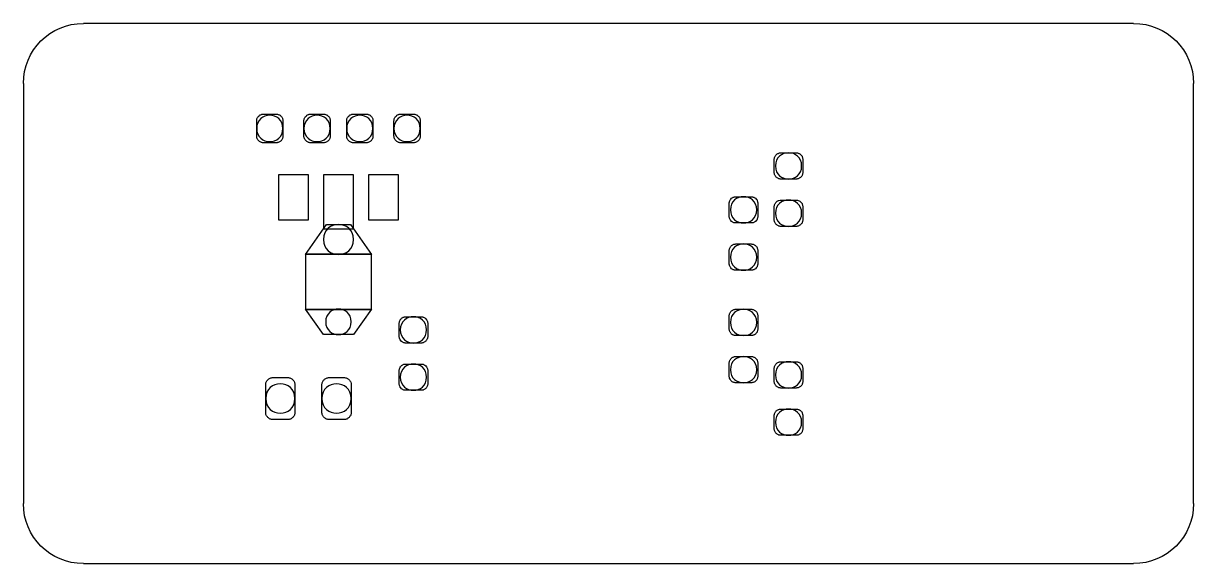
# Model space of a CAD drawing. Extents: x 5 to 105, y 5 to 103.
# Drawn here: x 66.05 to 105.05, y 4.96 to 22.96 of the extents above; entities that cross this region are included whole.
import ezdxf

# ---------------------------------------------------------------- set-up
doc = ezdxf.new("R2010")
doc.units = 0
doc.layers.get('0').update_dxf_attribs({"linetype": 'CONTINUOUS'})

msp = doc.modelspace()

# ---------------------------------------------------------------- linework, layer by layer
at = {"color": 5}
for points in [[(103.055209, 22.95537), (68.054416, 22.95537)], [(66.054877, 20.954459), (66.054877, 6.95496)], [(105.054748, 6.95496), (105.054748, 20.954459)], [(68.054416, 4.955425), (103.055209, 4.955425)]]:
    msp.add_lwpolyline(points, dxfattribs=at)
at = {"color": 7}
for points in [[(74.507769, 19.929188), (74.52844, 19.926432), (74.54911, 19.92092), (74.569781, 19.912652), (74.589073, 19.904384), (74.608366, 19.893359), (74.624902, 19.880957), (74.641439, 19.865799), (74.655219, 19.85064), (74.667622, 19.832726), (74.678646, 19.814811), (74.688292, 19.795519), (74.695182, 19.774848), (74.700694, 19.754178), (74.703451, 19.732129), (74.704829, 19.711458), (74.704829, 19.198828), (74.703451, 19.17678), (74.700694, 19.156109), (74.695182, 19.135438), (74.688292, 19.114768), (74.678646, 19.095475), (74.667622, 19.077561), (74.655219, 19.059646), (74.641439, 19.044488), (74.624902, 19.029329), (74.608366, 19.016927), (74.589073, 19.005903), (74.569781, 18.996256), (74.54911, 18.989366), (74.52844, 18.983854), (74.507769, 18.981098), (74.48572, 18.97972), (74.048882, 18.97972), (74.026834, 18.981098), (74.006163, 18.983854), (73.985493, 18.989366), (73.964822, 18.996256), (73.94553, 19.005903), (73.927615, 19.016927), (73.909701, 19.029329), (73.879384, 19.059646), (73.866981, 19.077561), (73.855957, 19.095475), (73.846311, 19.114768), (73.839421, 19.135438), (73.833909, 19.156109), (73.831152, 19.17678), (73.829774, 19.198828), (73.829774, 19.711458), (73.831152, 19.732129), (73.833909, 19.754178), (73.839421, 19.774848), (73.846311, 19.795519), (73.855957, 19.814811), (73.866981, 19.832726), (73.879384, 19.85064), (73.909701, 19.880957), (73.927615, 19.893359), (73.94553, 19.904384), (73.964822, 19.912652), (73.985493, 19.92092), (74.006163, 19.926432), (74.026834, 19.929188), (74.048882, 19.930566), (74.48572, 19.930566)], [(76.082867, 19.929188), (76.103538, 19.926432), (76.124208, 19.92092), (76.144878, 19.912652), (76.164171, 19.904384), (76.182086, 19.893359), (76.2, 19.880957), (76.216536, 19.865799), (76.230317, 19.85064), (76.242719, 19.832726), (76.253744, 19.814811), (76.26339, 19.795519), (76.27028, 19.774848), (76.275792, 19.754178), (76.278548, 19.732129), (76.279926, 19.711458), (76.279926, 19.198828), (76.278548, 19.17678), (76.275792, 19.156109), (76.27028, 19.135438), (76.26339, 19.114768), (76.253744, 19.095475), (76.242719, 19.077561), (76.230317, 19.059646), (76.216536, 19.044488), (76.2, 19.029329), (76.182086, 19.016927), (76.164171, 19.005903), (76.144878, 18.996256), (76.124208, 18.989366), (76.103538, 18.983854), (76.082867, 18.981098), (76.060818, 18.97972), (75.62398, 18.97972), (75.601932, 18.981098), (75.581261, 18.983854), (75.56059, 18.989366), (75.53992, 18.996256), (75.520627, 19.005903), (75.502713, 19.016927), (75.484798, 19.029329), (75.454481, 19.059646), (75.442079, 19.077561), (75.431055, 19.095475), (75.421409, 19.114768), (75.414518, 19.135438), (75.409006, 19.156109), (75.40625, 19.17678), (75.404872, 19.198828), (75.404872, 19.711458), (75.40625, 19.732129), (75.409006, 19.754178), (75.414518, 19.774848), (75.421409, 19.795519), (75.431055, 19.814811), (75.442079, 19.832726), (75.454481, 19.85064), (75.484798, 19.880957), (75.502713, 19.893359), (75.520627, 19.904384), (75.53992, 19.912652), (75.56059, 19.92092), (75.581261, 19.926432), (75.601932, 19.929188), (75.62398, 19.930566), (76.060818, 19.930566)], [(77.507758, 19.929188), (77.528429, 19.926432), (77.549099, 19.92092), (77.56977, 19.912652), (77.589062, 19.904384), (77.608355, 19.893359), (77.624892, 19.880957), (77.641428, 19.865799), (77.655208, 19.85064), (77.667611, 19.832726), (77.678635, 19.814811), (77.688281, 19.795519), (77.695171, 19.774848), (77.700684, 19.754178), (77.70344, 19.732129), (77.704818, 19.711458), (77.704818, 19.198828), (77.70344, 19.17678), (77.700684, 19.156109), (77.695171, 19.135438), (77.688281, 19.114768), (77.678635, 19.095475), (77.667611, 19.077561), (77.655208, 19.059646), (77.641428, 19.044488), (77.624892, 19.029329), (77.608355, 19.016927), (77.589062, 19.005903), (77.56977, 18.996256), (77.549099, 18.989366), (77.528429, 18.983854), (77.507758, 18.981098), (77.48571, 18.97972), (77.048872, 18.97972), (77.026823, 18.981098), (77.006152, 18.983854), (76.985482, 18.989366), (76.964811, 18.996256), (76.945519, 19.005903), (76.927604, 19.016927), (76.90969, 19.029329), (76.879373, 19.059646), (76.86697, 19.077561), (76.855946, 19.095475), (76.8463, 19.114768), (76.83941, 19.135438), (76.833898, 19.156109), (76.831142, 19.17678), (76.829763, 19.198828), (76.829763, 19.711458), (76.831142, 19.732129), (76.833898, 19.754178), (76.83941, 19.774848), (76.8463, 19.795519), (76.855946, 19.814811), (76.86697, 19.832726), (76.879373, 19.85064), (76.90969, 19.880957), (76.927604, 19.893359), (76.945519, 19.904384), (76.964811, 19.912652), (76.985482, 19.92092), (77.006152, 19.926432), (77.026823, 19.929188), (77.048872, 19.930566), (77.48571, 19.930566)], [(79.082856, 19.929188), (79.103527, 19.926432), (79.124197, 19.92092), (79.144868, 19.912652), (79.16416, 19.904384), (79.183453, 19.893359), (79.199989, 19.880957), (79.216526, 19.865799), (79.230306, 19.85064), (79.242708, 19.832726), (79.253733, 19.814811), (79.263379, 19.795519), (79.270269, 19.774848), (79.275781, 19.754178), (79.278538, 19.732129), (79.279915, 19.711458), (79.279915, 19.198828), (79.278538, 19.17678), (79.275781, 19.156109), (79.270269, 19.135438), (79.263379, 19.114768), (79.253733, 19.095475), (79.242708, 19.077561), (79.230306, 19.059646), (79.216526, 19.044488), (79.199989, 19.029329), (79.183453, 19.016927), (79.16416, 19.005903), (79.144868, 18.996256), (79.124197, 18.989366), (79.103527, 18.983854), (79.082856, 18.981098), (79.060807, 18.97972), (78.623969, 18.97972), (78.601921, 18.981098), (78.58125, 18.983854), (78.560579, 18.989366), (78.539909, 18.996256), (78.520616, 19.005903), (78.502702, 19.016927), (78.484788, 19.029329), (78.45447, 19.059646), (78.442068, 19.077561), (78.431044, 19.095475), (78.421398, 19.114768), (78.414507, 19.135438), (78.408995, 19.156109), (78.406239, 19.17678), (78.404861, 19.198828), (78.404861, 19.711458), (78.406239, 19.732129), (78.408995, 19.754178), (78.414507, 19.774848), (78.421398, 19.795519), (78.431044, 19.814811), (78.442068, 19.832726), (78.45447, 19.85064), (78.484788, 19.880957), (78.502702, 19.893359), (78.520616, 19.904384), (78.539909, 19.912652), (78.560579, 19.92092), (78.58125, 19.926432), (78.601921, 19.929188), (78.623969, 19.930566), (79.060807, 19.930566)], [(91.832465, 18.642101), (91.854514, 18.637966), (91.875185, 18.632454), (91.894477, 18.625564), (91.91377, 18.617296), (91.933062, 18.606272), (91.966135, 18.578711), (91.993696, 18.545638), (92.00472, 18.526345), (92.012988, 18.507053), (92.019878, 18.48776), (92.025391, 18.46709), (92.029525, 18.445041), (92.029525, 17.965484), (92.025391, 17.943435), (92.019878, 17.922765), (92.012988, 17.902094), (92.00472, 17.882802), (91.993696, 17.864887), (91.979915, 17.846973), (91.966135, 17.831814), (91.949598, 17.816656), (91.933062, 17.804253), (91.91377, 17.793229), (91.894477, 17.783583), (91.875185, 17.776693), (91.854514, 17.771181), (91.832465, 17.768424), (91.811795, 17.767046), (91.299164, 17.767046), (91.277116, 17.768424), (91.256445, 17.771181), (91.235775, 17.776693), (91.215104, 17.783583), (91.195812, 17.793229), (91.176519, 17.804253), (91.159983, 17.816656), (91.143446, 17.831814), (91.129666, 17.846973), (91.117263, 17.864887), (91.106239, 17.882802), (91.096593, 17.902094), (91.089703, 17.922765), (91.08419, 17.943435), (91.081435, 17.965484), (91.080057, 17.986155), (91.080057, 18.42437), (91.081435, 18.445041), (91.08419, 18.46709), (91.089703, 18.48776), (91.096593, 18.507053), (91.106239, 18.526345), (91.117263, 18.545638), (91.129666, 18.562174), (91.143446, 18.578711), (91.176519, 18.606272), (91.195812, 18.617296), (91.215104, 18.625564), (91.235775, 18.632454), (91.256445, 18.637966), (91.277116, 18.642101)], [(74.554623, 16.408301), (75.555078, 16.408301), (75.555078, 17.908984), (74.554623, 17.908984)], [(76.055306, 16.112023), (77.055762, 16.112023), (77.055762, 17.91174), (76.055306, 17.91174)], [(77.554612, 16.408301), (78.555067, 16.408301), (78.555067, 17.908984), (77.554612, 17.908984)], [(90.33316, 17.178624), (90.35383, 17.175868), (90.374501, 17.170356), (90.395171, 17.163466), (90.414464, 17.153819), (90.432378, 17.142795), (90.450293, 17.130393), (90.48061, 17.100076), (90.493012, 17.082161), (90.504036, 17.064247), (90.513683, 17.044954), (90.520573, 17.024284), (90.526085, 17.003613), (90.528841, 16.982943), (90.530219, 16.960894), (90.530219, 16.524056), (90.528841, 16.502007), (90.526085, 16.481337), (90.520573, 16.460666), (90.513683, 16.439995), (90.504036, 16.420703), (90.493012, 16.402789), (90.48061, 16.384874), (90.450293, 16.354557), (90.432378, 16.342155), (90.414464, 16.331131), (90.395171, 16.321484), (90.374501, 16.314594), (90.35383, 16.309082), (90.33316, 16.306326), (90.311111, 16.304948), (89.798481, 16.304948), (89.77781, 16.306326), (89.755762, 16.309082), (89.735091, 16.314594), (89.714421, 16.321484), (89.695128, 16.331131), (89.677214, 16.342155), (89.659299, 16.354557), (89.628982, 16.384874), (89.61658, 16.402789), (89.605556, 16.420703), (89.597288, 16.439995), (89.589019, 16.460666), (89.583507, 16.481337), (89.580751, 16.502007), (89.579373, 16.524056), (89.579373, 16.960894), (89.580751, 16.982943), (89.583507, 17.003613), (89.589019, 17.024284), (89.597288, 17.044954), (89.605556, 17.064247), (89.61658, 17.082161), (89.628982, 17.100076), (89.659299, 17.130393), (89.677214, 17.142795), (89.695128, 17.153819), (89.714421, 17.163466), (89.735091, 17.170356), (89.755762, 17.175868), (89.77781, 17.178624), (89.798481, 17.180002), (90.311111, 17.180002)], [(91.832465, 17.067003), (91.854514, 17.062869), (91.875185, 17.058735), (91.91377, 17.042198), (91.933062, 17.031174), (91.966135, 17.003613), (91.993696, 16.97054), (92.00472, 16.951248), (92.012988, 16.931955), (92.019878, 16.912663), (92.025391, 16.891992), (92.029525, 16.869943), (92.029525, 16.390386), (92.025391, 16.368337), (92.019878, 16.347667), (92.012988, 16.326997), (92.00472, 16.307704), (91.993696, 16.289789), (91.979915, 16.271875), (91.966135, 16.256716), (91.949598, 16.241558), (91.933062, 16.229156), (91.91377, 16.218131), (91.894477, 16.208485), (91.875185, 16.201595), (91.854514, 16.196083), (91.832465, 16.193327), (91.811795, 16.191949), (91.299164, 16.191949), (91.277116, 16.193327), (91.256445, 16.196083), (91.235775, 16.201595), (91.215104, 16.208485), (91.195812, 16.218131), (91.176519, 16.229156), (91.159983, 16.241558), (91.143446, 16.256716), (91.129666, 16.271875), (91.117263, 16.289789), (91.106239, 16.307704), (91.096593, 16.326997), (91.089703, 16.347667), (91.08419, 16.368337), (91.081435, 16.390386), (91.080057, 16.411057), (91.080057, 16.849273), (91.081435, 16.869943), (91.08419, 16.891992), (91.089703, 16.912663), (91.096593, 16.931955), (91.106239, 16.951248), (91.117263, 16.97054), (91.129666, 16.987077), (91.143446, 17.003613), (91.176519, 17.031174), (91.195812, 17.042198), (91.215104, 17.050466), (91.235775, 17.058735), (91.277116, 17.067003)], [(75.454481, 15.254883), (76.154525, 16.255339), (76.955165, 16.255339), (77.655208, 15.254883)], [(90.33316, 15.603527), (90.35383, 15.60077), (90.374501, 15.595258), (90.395171, 15.588368), (90.414464, 15.578722), (90.432378, 15.567697), (90.450293, 15.555295), (90.465451, 15.541515), (90.48061, 15.524978), (90.493012, 15.508442), (90.504036, 15.489149), (90.513683, 15.469857), (90.520573, 15.449186), (90.526085, 15.428516), (90.528841, 15.407845), (90.530219, 15.385796), (90.530219, 14.948958), (90.528841, 14.92691), (90.526085, 14.906239), (90.520573, 14.885568), (90.513683, 14.864898), (90.504036, 14.845605), (90.493012, 14.827691), (90.48061, 14.809777), (90.450293, 14.77946), (90.432378, 14.767057), (90.414464, 14.756033), (90.395171, 14.746387), (90.374501, 14.739497), (90.35383, 14.733984), (90.33316, 14.731228), (90.311111, 14.72985), (89.798481, 14.72985), (89.77781, 14.731228), (89.755762, 14.733984), (89.735091, 14.739497), (89.714421, 14.746387), (89.695128, 14.756033), (89.677214, 14.767057), (89.659299, 14.77946), (89.628982, 14.809777), (89.61658, 14.827691), (89.605556, 14.845605), (89.597288, 14.864898), (89.589019, 14.885568), (89.583507, 14.906239), (89.580751, 14.92691), (89.579373, 14.948958), (89.579373, 15.385796), (89.580751, 15.407845), (89.583507, 15.428516), (89.589019, 15.449186), (89.597288, 15.469857), (89.605556, 15.489149), (89.61658, 15.508442), (89.628982, 15.524978), (89.644141, 15.541515), (89.659299, 15.555295), (89.677214, 15.567697), (89.695128, 15.578722), (89.714421, 15.588368), (89.735091, 15.595258), (89.755762, 15.60077), (89.77781, 15.603527), (89.798481, 15.604905), (90.311111, 15.604905)], [(75.454481, 13.424848), (77.65383, 13.424848), (77.65383, 15.264529), (75.454481, 15.264529)], [(77.655208, 13.437251), (77.054384, 12.587001), (76.055306, 12.587001), (75.454481, 13.437251)], [(90.33316, 13.428982), (90.35383, 13.426226), (90.374501, 13.420714), (90.395171, 13.413824), (90.414464, 13.404178), (90.432378, 13.393153), (90.450293, 13.380751), (90.48061, 13.350434), (90.493012, 13.33252), (90.504036, 13.314605), (90.513683, 13.295312), (90.520573, 13.274642), (90.526085, 13.253971), (90.528841, 13.233301), (90.530219, 13.211252), (90.530219, 12.774414), (90.528841, 12.752365), (90.526085, 12.731695), (90.520573, 12.709646), (90.513683, 12.690354), (90.504036, 12.671061), (90.493012, 12.651769), (90.48061, 12.635232), (90.465451, 12.618696), (90.450293, 12.604915), (90.432378, 12.592513), (90.414464, 12.581489), (90.395171, 12.571843), (90.374501, 12.564952), (90.35383, 12.55944), (90.33316, 12.556684), (90.311111, 12.555306), (89.798481, 12.555306), (89.77781, 12.556684), (89.755762, 12.55944), (89.735091, 12.564952), (89.714421, 12.571843), (89.695128, 12.581489), (89.677214, 12.592513), (89.659299, 12.604915), (89.644141, 12.618696), (89.628982, 12.635232), (89.61658, 12.651769), (89.605556, 12.671061), (89.589019, 12.709646), (89.583507, 12.731695), (89.580751, 12.752365), (89.579373, 12.774414), (89.579373, 13.211252), (89.580751, 13.233301), (89.583507, 13.253971), (89.589019, 13.274642), (89.597288, 13.295312), (89.605556, 13.314605), (89.61658, 13.33252), (89.628982, 13.350434), (89.659299, 13.380751), (89.677214, 13.393153), (89.695128, 13.404178), (89.714421, 13.413824), (89.735091, 13.420714), (89.755762, 13.426226), (89.77781, 13.428982), (89.798481, 13.43036), (90.311111, 13.43036)], [(79.332281, 13.179557), (79.354329, 13.175423), (79.375, 13.169911), (79.394293, 13.163021), (79.414963, 13.154752), (79.432878, 13.143728), (79.465951, 13.116167), (79.493511, 13.083094), (79.504536, 13.063802), (79.521072, 13.025217), (79.525206, 13.004546), (79.52934, 12.982498), (79.52934, 12.50294), (79.525206, 12.480892), (79.521072, 12.460221), (79.512804, 12.439551), (79.504536, 12.420258), (79.493511, 12.402344), (79.479731, 12.384429), (79.465951, 12.369271), (79.449414, 12.354112), (79.432878, 12.34171), (79.414963, 12.330686), (79.394293, 12.321039), (79.375, 12.314149), (79.354329, 12.308637), (79.332281, 12.305881), (79.31161, 12.304503), (78.79898, 12.304503), (78.776932, 12.305881), (78.756261, 12.308637), (78.73559, 12.314149), (78.71492, 12.321039), (78.695627, 12.330686), (78.677713, 12.34171), (78.659798, 12.354112), (78.629481, 12.384429), (78.617079, 12.402344), (78.606055, 12.420258), (78.596409, 12.439551), (78.589518, 12.460221), (78.584006, 12.480892), (78.58125, 12.50294), (78.579872, 12.523611), (78.579872, 12.961827), (78.58125, 12.982498), (78.584006, 13.004546), (78.589518, 13.025217), (78.596409, 13.044509), (78.606055, 13.063802), (78.617079, 13.083094), (78.629481, 13.099631), (78.64464, 13.116167), (78.659798, 13.129948), (78.677713, 13.143728), (78.695627, 13.154752), (78.71492, 13.163021), (78.73559, 13.169911), (78.756261, 13.175423), (78.776932, 13.179557)], [(90.33316, 11.853884), (90.35383, 11.851128), (90.374501, 11.845616), (90.395171, 11.838726), (90.414464, 11.82908), (90.432378, 11.818056), (90.450293, 11.805653), (90.48061, 11.775336), (90.493012, 11.757422), (90.504036, 11.739507), (90.513683, 11.720215), (90.520573, 11.699544), (90.526085, 11.678874), (90.528841, 11.658203), (90.530219, 11.636155), (90.530219, 11.199316), (90.528841, 11.177268), (90.526085, 11.156597), (90.520573, 11.134549), (90.513683, 11.115256), (90.504036, 11.095964), (90.493012, 11.076671), (90.48061, 11.060134), (90.465451, 11.043598), (90.450293, 11.029818), (90.432378, 11.017415), (90.414464, 11.006391), (90.395171, 10.996745), (90.374501, 10.989855), (90.35383, 10.984343), (90.33316, 10.981586), (90.311111, 10.980208), (89.798481, 10.980208), (89.77781, 10.981586), (89.755762, 10.984343), (89.735091, 10.989855), (89.714421, 10.996745), (89.695128, 11.006391), (89.677214, 11.017415), (89.659299, 11.029818), (89.644141, 11.043598), (89.628982, 11.060134), (89.61658, 11.076671), (89.605556, 11.095964), (89.589019, 11.134549), (89.583507, 11.156597), (89.580751, 11.177268), (89.579373, 11.199316), (89.579373, 11.636155), (89.580751, 11.658203), (89.583507, 11.678874), (89.589019, 11.699544), (89.597288, 11.720215), (89.605556, 11.739507), (89.61658, 11.757422), (89.628982, 11.775336), (89.659299, 11.805653), (89.677214, 11.818056), (89.695128, 11.82908), (89.714421, 11.838726), (89.735091, 11.845616), (89.755762, 11.851128), (89.77781, 11.853884), (89.798481, 11.855263), (90.311111, 11.855263)], [(79.332281, 11.60446), (79.354329, 11.600325), (79.375, 11.596191), (79.394293, 11.587923), (79.414963, 11.579655), (79.432878, 11.568631), (79.465951, 11.54107), (79.493511, 11.507997), (79.504536, 11.488704), (79.521072, 11.450119), (79.525206, 11.429449), (79.52934, 11.4074), (79.52934, 10.927843), (79.525206, 10.905794), (79.521072, 10.885124), (79.512804, 10.864453), (79.504536, 10.84516), (79.493511, 10.827246), (79.479731, 10.809332), (79.465951, 10.794173), (79.449414, 10.779015), (79.432878, 10.766612), (79.414963, 10.755588), (79.394293, 10.745942), (79.375, 10.739052), (79.354329, 10.733539), (79.332281, 10.730784), (79.31161, 10.729405), (78.79898, 10.729405), (78.776932, 10.730784), (78.756261, 10.733539), (78.73559, 10.739052), (78.71492, 10.745942), (78.695627, 10.755588), (78.677713, 10.766612), (78.659798, 10.779015), (78.629481, 10.809332), (78.617079, 10.827246), (78.606055, 10.84516), (78.596409, 10.864453), (78.589518, 10.885124), (78.584006, 10.905794), (78.58125, 10.927843), (78.579872, 10.948513), (78.579872, 11.38673), (78.58125, 11.4074), (78.584006, 11.429449), (78.589518, 11.450119), (78.596409, 11.469412), (78.606055, 11.488704), (78.617079, 11.507997), (78.629481, 11.524534), (78.64464, 11.54107), (78.659798, 11.55485), (78.677713, 11.568631), (78.695627, 11.579655), (78.71492, 11.587923), (78.73559, 11.596191), (78.776932, 11.60446)], [(91.832465, 11.678874), (91.854514, 11.676118), (91.875185, 11.670605), (91.894477, 11.663715), (91.91377, 11.654069), (91.933062, 11.643045), (91.949598, 11.630642), (91.966135, 11.615484), (91.979915, 11.600325), (91.993696, 11.582411), (92.00472, 11.564497), (92.012988, 11.545204), (92.019878, 11.524534), (92.025391, 11.503863), (92.029525, 11.483192), (92.029525, 11.002257), (92.025391, 10.981586), (92.019878, 10.960916), (92.012988, 10.940245), (92.00472, 10.920953), (91.993696, 10.90166), (91.966135, 10.868587), (91.949598, 10.854807), (91.933062, 10.842405), (91.91377, 10.83138), (91.894477, 10.821734), (91.875185, 10.814844), (91.854514, 10.809332), (91.832465, 10.806575), (91.811795, 10.805197), (91.299164, 10.805197), (91.277116, 10.806575), (91.256445, 10.809332), (91.235775, 10.814844), (91.215104, 10.821734), (91.195812, 10.83138), (91.176519, 10.842405), (91.159983, 10.854807), (91.143446, 10.868587), (91.129666, 10.885124), (91.117263, 10.90166), (91.106239, 10.920953), (91.096593, 10.940245), (91.089703, 10.960916), (91.08419, 10.981586), (91.081435, 11.002257), (91.080057, 11.024306), (91.080057, 11.461144), (91.081435, 11.483192), (91.08419, 11.503863), (91.089703, 11.524534), (91.096593, 11.545204), (91.106239, 11.564497), (91.117263, 11.582411), (91.129666, 11.600325), (91.143446, 11.615484), (91.159983, 11.630642), (91.176519, 11.643045), (91.195812, 11.654069), (91.215104, 11.663715), (91.235775, 11.670605), (91.256445, 11.676118), (91.277116, 11.678874), (91.299164, 11.680252), (91.811795, 11.680252)], [(74.885352, 11.153841), (74.908778, 11.149707), (74.932205, 11.144195), (74.954253, 11.135927), (74.976302, 11.12628), (74.996973, 11.113878), (75.016265, 11.100098), (75.03418, 11.083561), (75.049338, 11.065647), (75.064497, 11.046354), (75.086545, 11.005013), (75.094814, 10.981586), (75.100326, 10.95816), (75.10446, 10.934733), (75.10446, 9.97424), (75.100326, 9.950814), (75.094814, 9.927387), (75.086545, 9.905339), (75.075521, 9.88329), (75.064497, 9.863997), (75.049338, 9.844705), (75.03418, 9.82679), (75.016265, 9.810254), (74.996973, 9.796473), (74.976302, 9.784071), (74.954253, 9.773047), (74.932205, 9.766157), (74.908778, 9.759266), (74.885352, 9.75651), (74.860547, 9.755132), (74.374099, 9.755132), (74.349295, 9.75651), (74.325868, 9.759266), (74.302441, 9.766157), (74.280393, 9.773047), (74.258344, 9.784071), (74.237674, 9.796473), (74.219759, 9.810254), (74.201845, 9.82679), (74.185308, 9.844705), (74.171528, 9.863997), (74.159126, 9.88329), (74.148101, 9.905339), (74.139833, 9.927387), (74.134321, 9.950814), (74.131565, 9.97424), (74.130187, 9.999045), (74.130187, 10.911306), (74.131565, 10.934733), (74.134321, 10.95816), (74.139833, 10.981586), (74.148101, 11.005013), (74.159126, 11.025684), (74.171528, 11.046354), (74.185308, 11.065647), (74.201845, 11.083561), (74.219759, 11.100098), (74.237674, 11.113878), (74.258344, 11.12628), (74.280393, 11.135927), (74.302441, 11.144195), (74.325868, 11.149707), (74.349295, 11.153841), (74.374099, 11.155219), (74.860547, 11.155219)], [(76.759484, 11.153841), (76.784288, 11.149707), (76.806337, 11.144195), (76.829763, 11.135927), (76.851812, 11.12628), (76.871105, 11.113878), (76.890397, 11.100098), (76.908312, 11.083561), (76.924848, 11.065647), (76.938628, 11.046354), (76.951031, 11.025684), (76.962055, 11.005013), (76.975836, 10.95816), (76.978591, 10.934733), (76.97997, 10.911306), (76.97997, 9.999045), (76.978591, 9.97424), (76.975836, 9.950814), (76.968945, 9.927387), (76.962055, 9.905339), (76.951031, 9.88329), (76.938628, 9.863997), (76.924848, 9.844705), (76.908312, 9.82679), (76.890397, 9.810254), (76.871105, 9.796473), (76.851812, 9.784071), (76.829763, 9.773047), (76.806337, 9.766157), (76.784288, 9.759266), (76.759484, 9.75651), (76.736057, 9.755132), (76.248231, 9.755132), (76.224805, 9.75651), (76.201378, 9.759266), (76.177951, 9.766157), (76.155903, 9.773047), (76.133854, 9.784071), (76.113184, 9.796473), (76.093891, 9.810254), (76.075977, 9.82679), (76.060818, 9.844705), (76.04566, 9.863997), (76.033257, 9.88329), (76.023611, 9.905339), (76.015343, 9.927387), (76.009831, 9.950814), (76.005697, 9.97424), (76.004319, 9.999045), (76.004319, 10.911306), (76.005697, 10.934733), (76.009831, 10.95816), (76.015343, 10.981586), (76.023611, 11.005013), (76.033257, 11.025684), (76.04566, 11.046354), (76.060818, 11.065647), (76.075977, 11.083561), (76.093891, 11.100098), (76.113184, 11.113878), (76.133854, 11.12628), (76.155903, 11.135927), (76.177951, 11.144195), (76.201378, 11.149707), (76.224805, 11.153841), (76.248231, 11.155219), (76.736057, 11.155219)], [(91.832465, 10.103776), (91.854514, 10.10102), (91.875185, 10.095508), (91.894477, 10.088618), (91.91377, 10.078971), (91.933062, 10.067947), (91.949598, 10.055545), (91.966135, 10.040386), (91.979915, 10.025228), (91.993696, 10.007313), (92.00472, 9.989399), (92.012988, 9.970106), (92.019878, 9.949436), (92.025391, 9.928765), (92.029525, 9.908094), (92.029525, 9.427159), (92.025391, 9.406489), (92.019878, 9.385818), (92.012988, 9.365148), (92.00472, 9.345855), (91.993696, 9.326562), (91.966135, 9.29349), (91.949598, 9.279709), (91.933062, 9.267307), (91.91377, 9.256282), (91.894477, 9.246636), (91.875185, 9.239746), (91.854514, 9.234234), (91.832465, 9.231478), (91.811795, 9.2301), (91.299164, 9.2301), (91.277116, 9.231478), (91.256445, 9.234234), (91.235775, 9.239746), (91.215104, 9.246636), (91.195812, 9.256282), (91.176519, 9.267307), (91.159983, 9.279709), (91.143446, 9.29349), (91.129666, 9.310026), (91.117263, 9.326562), (91.106239, 9.345855), (91.096593, 9.365148), (91.089703, 9.385818), (91.08419, 9.406489), (91.081435, 9.427159), (91.080057, 9.449208), (91.080057, 9.886046), (91.081435, 9.908094), (91.08419, 9.928765), (91.089703, 9.949436), (91.096593, 9.970106), (91.106239, 9.989399), (91.117263, 10.007313), (91.129666, 10.025228), (91.143446, 10.040386), (91.159983, 10.055545), (91.176519, 10.067947), (91.195812, 10.078971), (91.215104, 10.088618), (91.235775, 10.095508), (91.256445, 10.10102), (91.277116, 10.103776), (91.299164, 10.105154), (91.811795, 10.105154)]]:
    msp.add_lwpolyline(points, close=True, dxfattribs=at)
at = {"color": 5}
for points in [[(66.054877, 20.954459), (66.054877, 22.059639), (66.950608, 22.95537), (68.054416, 22.95537)], [(103.055209, 22.95537), (104.159017, 22.95537), (105.054748, 22.059639), (105.054748, 20.954459)], [(68.054416, 4.955425), (66.950608, 4.955425), (66.054877, 5.849773), (66.054877, 6.95496)], [(105.054748, 6.95496), (105.054748, 5.849773), (104.159017, 4.955425), (103.055209, 4.955425)]]:
    msp.add_open_spline(points, degree=3, dxfattribs=at)
at = {"color": 7}
for points in [[(74.704829, 19.455143), (74.704829, 20.038053), (73.829774, 20.038053), (73.829774, 19.455143)], [(76.279926, 19.455143), (76.279926, 20.038053), (75.404872, 20.038053), (75.404872, 19.455143)], [(77.704818, 19.455143), (77.704818, 20.038053), (76.829763, 20.038053), (76.829763, 19.455143)], [(79.279915, 19.455143), (79.279915, 20.038053), (78.404861, 20.038053), (78.404861, 19.455143)], [(73.829774, 19.455143), (73.829774, 18.872233), (74.704829, 18.872233), (74.704829, 19.455143)], [(75.404872, 19.455143), (75.404872, 18.872233), (76.279926, 18.872233), (76.279926, 19.455143)], [(76.829763, 19.455143), (76.829763, 18.872233), (77.704818, 18.872233), (77.704818, 19.455143)], [(78.404861, 19.455143), (78.404861, 18.872233), (79.279915, 18.872233), (79.279915, 19.455143)], [(91.992318, 18.205263), (91.992318, 18.788173), (91.117263, 18.788173), (91.117263, 18.205263)], [(91.117263, 18.205263), (91.117263, 17.620974), (91.992318, 17.620974), (91.992318, 18.205263)], [(90.493012, 16.743164), (90.493012, 17.326074), (89.617958, 17.326074), (89.617958, 16.743164)], [(91.992318, 16.630165), (91.992318, 17.213075), (91.117263, 17.213075), (91.117263, 16.630165)], [(77.054384, 15.755111), (77.054384, 16.422081), (76.055306, 16.422081), (76.055306, 15.755111)], [(89.617958, 16.743164), (89.617958, 16.158876), (90.493012, 16.158876), (90.493012, 16.743164)], [(91.117263, 16.630165), (91.117263, 16.047255), (91.992318, 16.047255), (91.992318, 16.630165)], [(76.055306, 15.755111), (76.055306, 15.08814), (77.054384, 15.08814), (77.054384, 15.755111)], [(90.493012, 15.168066), (90.493012, 15.750976), (89.617958, 15.750976), (89.617958, 15.168066)], [(89.617958, 15.168066), (89.617958, 14.583778), (90.493012, 14.583778), (90.493012, 15.168066)], [(76.97997, 13.011436), (76.97997, 13.57781), (76.12972, 13.57781), (76.12972, 13.011436)], [(79.492133, 12.742719), (79.492133, 13.325629), (78.617079, 13.325629), (78.617079, 12.742719)], [(90.493012, 12.992144), (90.493012, 13.576432), (89.617958, 13.576432), (89.617958, 12.992144)], [(76.12972, 13.011436), (76.12972, 12.445063), (76.97997, 12.445063), (76.97997, 13.011436)], [(89.617958, 12.992144), (89.617958, 12.409234), (90.493012, 12.409234), (90.493012, 12.992144)], [(78.617079, 12.742719), (78.617079, 12.159809), (79.492133, 12.159809), (79.492133, 12.742719)], [(79.492133, 11.167622), (79.492133, 11.750532), (78.617079, 11.750532), (78.617079, 11.167622)], [(90.493012, 11.417046), (90.493012, 12.001335), (89.617958, 12.001335), (89.617958, 11.417046)], [(91.992318, 11.242035), (91.992318, 11.826324), (91.117263, 11.826324), (91.117263, 11.242035)], [(89.617958, 11.417046), (89.617958, 10.834136), (90.493012, 10.834136), (90.493012, 11.417046)], [(75.10446, 10.455176), (75.10446, 11.10561), (74.130187, 11.10561), (74.130187, 10.455176)], [(76.97997, 10.455176), (76.97997, 11.10561), (76.004319, 11.10561), (76.004319, 10.455176)], [(78.617079, 11.167622), (78.617079, 10.584711), (79.492133, 10.584711), (79.492133, 11.167622)], [(91.117263, 11.242035), (91.117263, 10.659126), (91.992318, 10.659126), (91.992318, 11.242035)], [(74.130187, 10.455176), (74.130187, 9.804742), (75.10446, 9.804742), (75.10446, 10.455176)], [(76.004319, 10.455176), (76.004319, 9.804742), (76.97997, 9.804742), (76.97997, 10.455176)], [(91.992318, 9.666938), (91.992318, 10.251226), (91.117263, 10.251226), (91.117263, 9.666938)], [(91.117263, 9.666938), (91.117263, 9.084028), (91.992318, 9.084028), (91.992318, 9.666938)]]:
    msp.add_open_spline(points, degree=3, dxfattribs=at)

doc.saveas('drawing.dxf')
